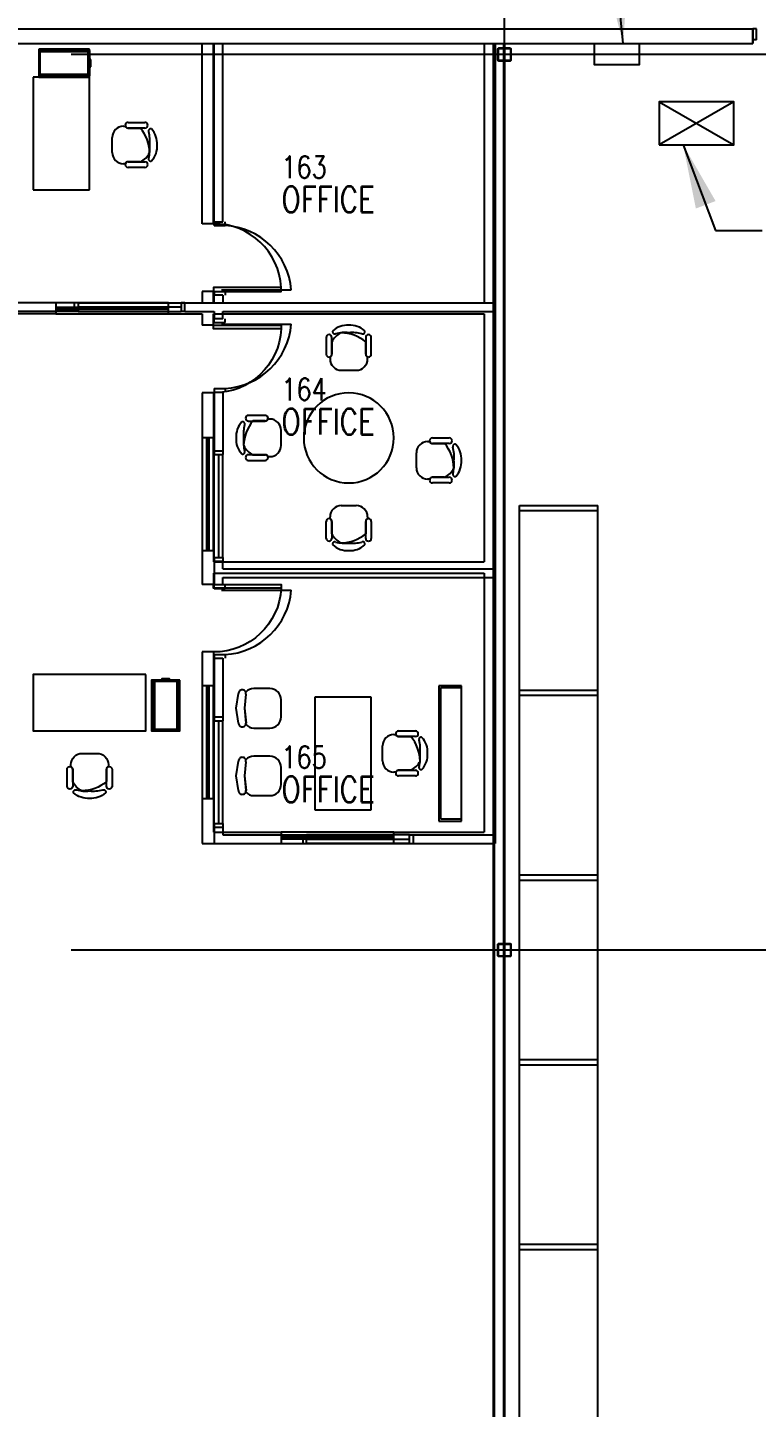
# Model space of a CAD drawing. Header units: millimetres. Extents: x 626570 to 643256, y 6233 to 11343.
# Drawn here: x 629000 to 629391, y 10161 to 10901 of the extents above; entities that cross this region are included whole.
import ezdxf

# ---------------------------------------------------------------- set-up
doc = ezdxf.new("R2010")
doc.units = ezdxf.units.MM
doc.header["$LTSCALE"] = 4000
doc.header["$MEASUREMENT"] = 0
doc.linetypes.add('DASHDOT', pattern=[1, 0.5, -0.25, 0, -0.25])
doc.layers.get('0').update_dxf_attribs({"linetype": 'CONTINUOUS'})
for name, color, linetype in [('2012-201_DOOR', 4, 'CONTINUOUS'), ('2012-201_FRAME', 4, 'CONTINUOUS'), ('2012-201_WALL-FLEXWALL', 7, 'CONTINUOUS'), ('DOOR-THRESHOLD-42', 4, 'CONTINUOUS'), ('FRAME-THRESHOLD', 4, 'CONTINUOUS'), ('MASTERFOUNDATION_1', 4, 'DASHDOT'), ('MASTERFOUNDATION_25', 7, 'CONTINUOUS'), ('MOVABLE_FURNISH48', 4, 'CONTINUOUS'), ('POWER', 3, 'CONTINUOUS'), ('RACK', 170, 'CONTINUOUS'), ('ROOM-NAME', 4, 'CONTINUOUS'), ('ROOM-NUMBER', 3, 'CONTINUOUS'), ('WALL-GYPSUM-BOARD', 7, 'CONTINUOUS')]:
    doc.layers.add(name, color=color, linetype=linetype)
doc.styles.add('3', font='romans.shx', dxfattribs={"width": 0.8, "height": 1500})
doc.styles.add('3-5', font='romans.shx', dxfattribs={"width": 0.8, "height": 1750})
doc.styles.get("Standard").update_dxf_attribs({"font": 'simplex.shx'})
doc.dimstyles.get("Standard").update_dxf_attribs({"dimtxt": 0.18, "dimasz": 0.18, "dimexe": 0.18, "dimexo": 0.0625, "dimgap": 0.09, "dimtad": 0, "dimtih": 1, "dimtoh": 1, "dimdec": 4, "dimzin": 0, "dimdsep": 46, "dimtxsty": 'Standard', "dimcen": 0.09, "dimadec": 0, "dimazin": 0, "dimtfac": 1, "dimtdec": 4, "dimtofl": 0, "dimtmove": 0, "dimatfit": 3, "dimfxl": 1, "dimtolj": 1, "dimtzin": 0, "dimarcsym": 0})

# ---------------------------------------------------------------- blocks, each defined once
blk = doc.blocks.new('15KVA')
for p, q in [((254, -292), (-254, 0)), ((-254, -292), (254, 0))]:
    blk.add_line(p, q)
blk.add_lwpolyline([(-254, 0), (254, 0), (254, -292), (-254, -292)], close=True)
blk = doc.blocks.new('ROOM-NAME')
at = {"layer": 'ROOM-NAME', "style": '3-5', "width": 0.8}
for tag, p in [('ROOM1', (0, -4.3)), ('ROOM2', (0, -8.95))]:
    blk.add_attdef(tag, p, '', height=3.5, dxfattribs=at)
at = {"layer": 'ROOM-NUMBER', "style": '3', "width": 0.8}
blk.add_attdef('ROOM', (0, 0.35), '', height=3, dxfattribs=at)
blk = doc.blocks.new('R96X42')
for p, q in [((0, 0), (0, 42)), ((0, 42), (3, 42)), ((3, 42), (3, 0)), ((3, 42), (99, 42)), ((3, 42), (3, 0)), ((99, 0), (99, 42)), ((99, 0), (99, 42)), ((99, 42), (102, 42)), ((102, 42), (102, 0)), ((0, 0), (3, 0)), ((3, 0), (99, 0)), ((99, 0), (102, 0))]:
    blk.add_line(p, q)
at = {"width": 0.9, "flags": 1}
blk.add_attdef('RACK_TYPE', (18.2, 8.88), '', height=2, dxfattribs=at)

msp = doc.modelspace()

# ---------------------------------------------------------------- linework, layer by layer
at = {"layer": '2012-201_DOOR', "linetype": 'Continuous'}
for p, q in [((629390.83, 10900.39), (629388.86, 10900.39)), ((629390.83, 10900.39), (629388.86, 10900.39)), ((629390.83, 10894.48), (629388.86, 10894.48)), ((629390.83, 10894.48), (629388.86, 10894.48)), ((629390.83, 10894.48), (629390.83, 10900.39)), ((629390.83, 10894.48), (629390.83, 10900.39)), ((629100.21, 10794.94), (629100.21, 10796.91)), ((629100.21, 10794.94), (629106.12, 10794.94)), ((629106.12, 10794.94), (629106.12, 10796.91)), ((629100.21, 10759.51), (629100.21, 10757.54)), ((629100.21, 10759.51), (629106.12, 10759.51)), ((629104.15, 10760.49), (629141.55, 10760.49)), ((629106.12, 10759.51), (629106.12, 10757.54)), ((629100.21, 10743.05), (629100.21, 10745.02)), ((629100.21, 10743.05), (629106.12, 10743.05)), ((629104.15, 10742.07), (629141.55, 10742.07)), ((629106.12, 10743.05), (629106.12, 10745.02)), ((629100.21, 10707.62), (629100.21, 10705.65)), ((629100.21, 10707.62), (629106.12, 10707.62)), ((629106.12, 10707.62), (629106.12, 10705.65)), ((629100.21, 10600.43), (629100.21, 10602.39)), ((629100.21, 10600.43), (629106.12, 10600.43)), ((629104.15, 10599.44), (629141.55, 10599.44)), ((629106.12, 10600.43), (629106.12, 10602.39)), ((629100.21, 10564.99), (629100.21, 10563.02)), ((629100.21, 10564.99), (629106.12, 10564.99)), ((629106.12, 10564.99), (629106.12, 10563.02))]:
    msp.add_line(p, q, dxfattribs=at)
at = {"layer": '2012-201_FRAME', "linetype": 'Continuous'}
for p, q in [((629027.38, 10753.6), (629025.41, 10753.6)), ((629027.38, 10753.6), (629027.38, 10748.96)), ((629082.5, 10753.6), (629082.5, 10748.96)), ((629084.47, 10753.6), (629082.5, 10753.6)), ((629027.38, 10748.96), (629025.41, 10748.96)), ((629082.5, 10751.28), (629027.38, 10751.28)), ((629084.47, 10748.96), (629082.5, 10748.96)), ((629100.21, 10674.15), (629100.21, 10672.19)), ((629100.21, 10672.19), (629104.86, 10672.19)), ((629102.54, 10672.19), (629102.54, 10617.07)), ((629104.86, 10674.15), (629104.86, 10672.19)), ((629100.21, 10617.07), (629100.21, 10615.1)), ((629100.21, 10617.07), (629104.86, 10617.07)), ((629100.21, 10615.1), (629104.86, 10615.1)), ((629104.86, 10617.07), (629104.86, 10615.1)), ((629100.21, 10531.53), (629100.21, 10529.56)), ((629100.21, 10529.56), (629104.86, 10529.56)), ((629102.54, 10529.56), (629102.54, 10474.44)), ((629104.86, 10531.53), (629104.86, 10529.56)), ((629100.21, 10474.44), (629100.21, 10472.47)), ((629100.21, 10474.44), (629104.86, 10474.44)), ((629100.21, 10472.47), (629104.86, 10472.47)), ((629104.86, 10474.44), (629104.86, 10472.47)), ((629147.81, 10468.35), (629149.77, 10468.35)), ((629149.77, 10463.7), (629149.77, 10468.35)), ((629149.77, 10466.03), (629204.89, 10466.03)), ((629204.89, 10468.35), (629206.86, 10468.35)), ((629204.89, 10463.7), (629204.89, 10468.35)), ((629147.81, 10463.7), (629149.77, 10463.7)), ((629204.89, 10463.7), (629206.86, 10463.7))]:
    msp.add_line(p, q, dxfattribs=at)
at = {"layer": '2012-201_WALL-FLEXWALL', "linetype": 'Continuous'}
for p, q in [((627255, 10900.39), (629388.86, 10900.39)), ((629388.86, 10900.39), (629388.86, 10892.51)), ((629388.86, 10892.51), (629388.86, 10900.39)), ((627255, 10892.51), (629388.86, 10892.51))]:
    msp.add_line(p, q, dxfattribs=at)
at = {"layer": 'DOOR-THRESHOLD-42', "linetype": 'Continuous'}
for centre, start, end in [((629104.02, 10757.33), 4.812, 86.802), ((629104.02, 10745.23), 273.198, 355.188), ((629104.02, 10602.6), 273.198, 355.188)]:
    msp.add_arc(centre, 37.67, start, end, dxfattribs=at)
at = {"layer": 'FRAME-THRESHOLD', "linetype": 'Continuous'}
for p, q in [((629027.38, 10753.6), (629082.5, 10753.6)), ((629027.38, 10748.96), (629082.5, 10748.96)), ((629100.21, 10617.07), (629100.21, 10672.19)), ((629104.86, 10617.07), (629104.86, 10672.19)), ((629100.21, 10474.44), (629100.21, 10529.56)), ((629104.86, 10474.44), (629104.86, 10529.56)), ((629204.89, 10468.35), (629149.77, 10468.35)), ((629204.89, 10463.7), (629149.77, 10463.7))]:
    msp.add_line(p, q, dxfattribs=at)
at = {"layer": 'MASTERFOUNDATION_1', "linetype": 'DASHDOT'}
for p, q in [((629255.79, 6627.53), (629255.79, 11123.23)), ((643023.86, 10886.61), (626796.64, 10886.61)), ((643023.86, 10406.61), (626796.64, 10406.61))]:
    msp.add_line(p, q, dxfattribs=at)
at = {"layer": 'MASTERFOUNDATION_25', "linetype": 'Continuous', "flags": 128}
for points in [[(629252.91, 10890.11), (629258.67, 10890.11), (629258.69, 10890.11), (629258.71, 10890.11), (629258.74, 10890.1), (629258.76, 10890.1), (629258.78, 10890.1), (629258.8, 10890.09), (629258.82, 10890.09), (629258.84, 10890.08), (629258.86, 10890.08), (629258.88, 10890.07), (629258.9, 10890.06), (629258.92, 10890.05), (629258.94, 10890.05), (629258.96, 10890.04), (629258.98, 10890.03), (629259, 10890.01), (629259.02, 10890), (629259.04, 10889.99), (629259.05, 10889.98), (629259.07, 10889.96), (629259.09, 10889.95), (629259.1, 10889.93), (629259.12, 10889.92), (629259.13, 10889.9), (629259.15, 10889.89), (629259.16, 10889.87), (629259.17, 10889.85), (629259.19, 10889.83), (629259.2, 10889.82), (629259.21, 10889.8), (629259.22, 10889.78), (629259.23, 10889.76), (629259.24, 10889.74), (629259.25, 10889.72), (629259.25, 10889.7), (629259.26, 10889.68), (629259.27, 10889.66), (629259.27, 10889.64), (629259.28, 10889.62), (629259.28, 10889.59), (629259.29, 10889.57), (629259.29, 10889.55), (629259.29, 10889.53), (629259.29, 10889.51), (629259.29, 10889.49), (629259.29, 10883.73), (629259.29, 10883.71), (629259.29, 10883.69), (629259.29, 10883.66), (629259.29, 10883.64), (629259.28, 10883.62), (629259.28, 10883.6), (629259.27, 10883.58), (629259.27, 10883.56), (629259.26, 10883.54), (629259.25, 10883.52), (629259.25, 10883.5), (629259.24, 10883.48), (629259.23, 10883.46), (629259.22, 10883.44), (629259.21, 10883.42), (629259.2, 10883.4), (629259.19, 10883.38), (629259.17, 10883.36), (629259.16, 10883.35), (629259.15, 10883.33), (629259.13, 10883.31), (629259.12, 10883.3), (629259.1, 10883.28), (629259.09, 10883.27), (629259.07, 10883.25), (629259.05, 10883.24), (629259.04, 10883.23), (629259.02, 10883.21), (629259, 10883.2), (629258.98, 10883.19), (629258.96, 10883.18), (629258.94, 10883.17), (629258.92, 10883.16), (629258.9, 10883.15), (629258.88, 10883.15), (629258.86, 10883.14), (629258.84, 10883.13), (629258.82, 10883.13), (629258.8, 10883.12), (629258.78, 10883.12), (629258.76, 10883.11), (629258.74, 10883.11), (629258.71, 10883.11), (629258.69, 10883.11), (629258.67, 10883.11), (629252.91, 10883.11), (629252.89, 10883.11), (629252.87, 10883.11), (629252.85, 10883.11), (629252.83, 10883.11), (629252.81, 10883.12), (629252.78, 10883.12), (629252.76, 10883.13), (629252.74, 10883.13), (629252.72, 10883.14), (629252.7, 10883.15), (629252.68, 10883.15), (629252.66, 10883.16), (629252.64, 10883.17), (629252.62, 10883.18), (629252.6, 10883.19), (629252.58, 10883.2), (629252.57, 10883.21), (629252.55, 10883.23), (629252.53, 10883.24), (629252.51, 10883.25), (629252.5, 10883.27), (629252.48, 10883.28), (629252.47, 10883.3), (629252.45, 10883.31), (629252.44, 10883.33), (629252.42, 10883.35), (629252.41, 10883.36), (629252.4, 10883.38), (629252.39, 10883.4), (629252.38, 10883.42), (629252.36, 10883.44), (629252.35, 10883.46), (629252.35, 10883.48), (629252.34, 10883.5), (629252.33, 10883.52), (629252.32, 10883.54), (629252.32, 10883.56), (629252.31, 10883.58), (629252.31, 10883.6), (629252.3, 10883.62), (629252.3, 10883.64), (629252.3, 10883.66), (629252.29, 10883.69), (629252.29, 10883.71), (629252.29, 10883.73), (629252.29, 10889.49), (629252.29, 10889.51), (629252.29, 10889.53), (629252.3, 10889.55), (629252.3, 10889.57), (629252.3, 10889.59), (629252.31, 10889.62), (629252.31, 10889.64), (629252.32, 10889.66), (629252.32, 10889.68), (629252.33, 10889.7), (629252.34, 10889.72), (629252.35, 10889.74), (629252.35, 10889.76), (629252.36, 10889.78), (629252.38, 10889.8), (629252.39, 10889.82), (629252.4, 10889.83), (629252.41, 10889.85), (629252.42, 10889.87), (629252.44, 10889.89), (629252.45, 10889.9), (629252.47, 10889.92), (629252.48, 10889.93), (629252.5, 10889.95), (629252.51, 10889.96), (629252.53, 10889.98), (629252.55, 10889.99), (629252.57, 10890), (629252.58, 10890.01), (629252.6, 10890.03), (629252.62, 10890.04), (629252.64, 10890.05), (629252.66, 10890.05), (629252.68, 10890.06), (629252.7, 10890.07), (629252.72, 10890.08), (629252.74, 10890.08), (629252.76, 10890.09), (629252.78, 10890.09), (629252.81, 10890.1), (629252.83, 10890.1), (629252.85, 10890.1), (629252.87, 10890.11), (629252.89, 10890.11), (629252.91, 10890.11)], [(629252.91, 10889.8), (629258.67, 10889.8), (629258.68, 10889.8), (629258.69, 10889.79), (629258.7, 10889.79), (629258.71, 10889.79), (629258.72, 10889.79), (629258.73, 10889.79), (629258.74, 10889.79), (629258.76, 10889.78), (629258.77, 10889.78), (629258.78, 10889.78), (629258.79, 10889.77), (629258.8, 10889.77), (629258.81, 10889.76), (629258.82, 10889.76), (629258.82, 10889.75), (629258.83, 10889.75), (629258.84, 10889.74), (629258.85, 10889.74), (629258.86, 10889.73), (629258.87, 10889.72), (629258.88, 10889.72), (629258.88, 10889.71), (629258.89, 10889.7), (629258.9, 10889.69), (629258.91, 10889.69), (629258.91, 10889.68), (629258.92, 10889.67), (629258.93, 10889.66), (629258.93, 10889.65), (629258.94, 10889.64), (629258.94, 10889.63), (629258.95, 10889.62), (629258.95, 10889.61), (629258.96, 10889.6), (629258.96, 10889.59), (629258.96, 10889.58), (629258.97, 10889.57), (629258.97, 10889.56), (629258.97, 10889.55), (629258.97, 10889.54), (629258.98, 10889.53), (629258.98, 10889.52), (629258.98, 10889.51), (629258.98, 10889.5), (629258.98, 10889.49), (629258.98, 10883.73), (629258.98, 10883.72), (629258.98, 10883.71), (629258.98, 10883.7), (629258.98, 10883.69), (629258.97, 10883.68), (629258.97, 10883.67), (629258.97, 10883.66), (629258.97, 10883.64), (629258.96, 10883.63), (629258.96, 10883.62), (629258.96, 10883.61), (629258.95, 10883.6), (629258.95, 10883.59), (629258.94, 10883.59), (629258.94, 10883.58), (629258.93, 10883.57), (629258.93, 10883.56), (629258.92, 10883.55), (629258.91, 10883.54), (629258.91, 10883.53), (629258.9, 10883.52), (629258.89, 10883.52), (629258.88, 10883.51), (629258.88, 10883.5), (629258.87, 10883.49), (629258.86, 10883.49), (629258.85, 10883.48), (629258.84, 10883.47), (629258.83, 10883.47), (629258.82, 10883.46), (629258.82, 10883.46), (629258.81, 10883.45), (629258.8, 10883.45), (629258.79, 10883.44), (629258.78, 10883.44), (629258.77, 10883.44), (629258.76, 10883.43), (629258.74, 10883.43), (629258.73, 10883.43), (629258.72, 10883.43), (629258.71, 10883.42), (629258.7, 10883.42), (629258.69, 10883.42), (629258.68, 10883.42), (629258.67, 10883.42), (629252.91, 10883.42), (629252.9, 10883.42), (629252.89, 10883.42), (629252.88, 10883.42), (629252.87, 10883.42), (629252.86, 10883.43), (629252.85, 10883.43), (629252.84, 10883.43), (629252.83, 10883.43), (629252.82, 10883.44), (629252.81, 10883.44), (629252.8, 10883.44), (629252.79, 10883.45), (629252.78, 10883.45), (629252.77, 10883.46), (629252.76, 10883.46), (629252.75, 10883.47), (629252.74, 10883.47), (629252.73, 10883.48), (629252.72, 10883.49), (629252.71, 10883.49), (629252.71, 10883.5), (629252.7, 10883.51), (629252.69, 10883.52), (629252.68, 10883.52), (629252.68, 10883.53), (629252.67, 10883.54), (629252.66, 10883.55), (629252.66, 10883.56), (629252.65, 10883.57), (629252.65, 10883.58), (629252.64, 10883.59), (629252.64, 10883.59), (629252.63, 10883.6), (629252.63, 10883.61), (629252.62, 10883.62), (629252.62, 10883.63), (629252.62, 10883.64), (629252.61, 10883.66), (629252.61, 10883.67), (629252.61, 10883.68), (629252.61, 10883.69), (629252.61, 10883.7), (629252.61, 10883.71), (629252.6, 10883.72), (629252.6, 10883.73), (629252.6, 10889.49), (629252.6, 10889.5), (629252.61, 10889.51), (629252.61, 10889.52), (629252.61, 10889.53), (629252.61, 10889.54), (629252.61, 10889.55), (629252.61, 10889.56), (629252.62, 10889.57), (629252.62, 10889.58), (629252.62, 10889.59), (629252.63, 10889.6), (629252.63, 10889.61), (629252.64, 10889.62), (629252.64, 10889.63), (629252.65, 10889.64), (629252.65, 10889.65), (629252.66, 10889.66), (629252.66, 10889.67), (629252.67, 10889.68), (629252.68, 10889.69), (629252.68, 10889.69), (629252.69, 10889.7), (629252.7, 10889.71), (629252.71, 10889.72), (629252.71, 10889.72), (629252.72, 10889.73), (629252.73, 10889.74), (629252.74, 10889.74), (629252.75, 10889.75), (629252.76, 10889.75), (629252.77, 10889.76), (629252.78, 10889.76), (629252.79, 10889.77), (629252.8, 10889.77), (629252.81, 10889.78), (629252.82, 10889.78), (629252.83, 10889.78), (629252.84, 10889.79), (629252.85, 10889.79), (629252.86, 10889.79), (629252.87, 10889.79), (629252.88, 10889.79), (629252.89, 10889.79), (629252.9, 10889.8), (629252.91, 10889.8)], [(629252.91, 10410.11), (629258.67, 10410.11), (629258.69, 10410.11), (629258.71, 10410.11), (629258.74, 10410.1), (629258.76, 10410.1), (629258.78, 10410.1), (629258.8, 10410.09), (629258.82, 10410.09), (629258.84, 10410.08), (629258.86, 10410.08), (629258.88, 10410.07), (629258.9, 10410.06), (629258.92, 10410.05), (629258.94, 10410.05), (629258.96, 10410.04), (629258.98, 10410.03), (629259, 10410.01), (629259.02, 10410), (629259.04, 10409.99), (629259.05, 10409.98), (629259.07, 10409.96), (629259.09, 10409.95), (629259.1, 10409.93), (629259.12, 10409.92), (629259.13, 10409.9), (629259.15, 10409.89), (629259.16, 10409.87), (629259.17, 10409.85), (629259.19, 10409.83), (629259.2, 10409.82), (629259.21, 10409.8), (629259.22, 10409.78), (629259.23, 10409.76), (629259.24, 10409.74), (629259.25, 10409.72), (629259.25, 10409.7), (629259.26, 10409.68), (629259.27, 10409.66), (629259.27, 10409.64), (629259.28, 10409.62), (629259.28, 10409.59), (629259.29, 10409.57), (629259.29, 10409.55), (629259.29, 10409.53), (629259.29, 10409.51), (629259.29, 10409.49), (629259.29, 10403.73), (629259.29, 10403.71), (629259.29, 10403.69), (629259.29, 10403.66), (629259.29, 10403.64), (629259.28, 10403.62), (629259.28, 10403.6), (629259.27, 10403.58), (629259.27, 10403.56), (629259.26, 10403.54), (629259.25, 10403.52), (629259.25, 10403.5), (629259.24, 10403.48), (629259.23, 10403.46), (629259.22, 10403.44), (629259.21, 10403.42), (629259.2, 10403.4), (629259.19, 10403.38), (629259.17, 10403.36), (629259.16, 10403.35), (629259.15, 10403.33), (629259.13, 10403.31), (629259.12, 10403.3), (629259.1, 10403.28), (629259.09, 10403.27), (629259.07, 10403.25), (629259.05, 10403.24), (629259.04, 10403.23), (629259.02, 10403.21), (629259, 10403.2), (629258.98, 10403.19), (629258.96, 10403.18), (629258.94, 10403.17), (629258.92, 10403.16), (629258.9, 10403.15), (629258.88, 10403.15), (629258.86, 10403.14), (629258.84, 10403.13), (629258.82, 10403.13), (629258.8, 10403.12), (629258.78, 10403.12), (629258.76, 10403.11), (629258.74, 10403.11), (629258.71, 10403.11), (629258.69, 10403.11), (629258.67, 10403.11), (629252.91, 10403.11), (629252.89, 10403.11), (629252.87, 10403.11), (629252.85, 10403.11), (629252.83, 10403.11), (629252.81, 10403.12), (629252.78, 10403.12), (629252.76, 10403.13), (629252.74, 10403.13), (629252.72, 10403.14), (629252.7, 10403.15), (629252.68, 10403.15), (629252.66, 10403.16), (629252.64, 10403.17), (629252.62, 10403.18), (629252.6, 10403.19), (629252.58, 10403.2), (629252.57, 10403.21), (629252.55, 10403.23), (629252.53, 10403.24), (629252.51, 10403.25), (629252.5, 10403.27), (629252.48, 10403.28), (629252.47, 10403.3), (629252.45, 10403.31), (629252.44, 10403.33), (629252.42, 10403.35), (629252.41, 10403.36), (629252.4, 10403.38), (629252.39, 10403.4), (629252.38, 10403.42), (629252.36, 10403.44), (629252.35, 10403.46), (629252.35, 10403.48), (629252.34, 10403.5), (629252.33, 10403.52), (629252.32, 10403.54), (629252.32, 10403.56), (629252.31, 10403.58), (629252.31, 10403.6), (629252.3, 10403.62), (629252.3, 10403.64), (629252.3, 10403.66), (629252.29, 10403.69), (629252.29, 10403.71), (629252.29, 10403.73), (629252.29, 10409.49), (629252.29, 10409.51), (629252.29, 10409.53), (629252.3, 10409.55), (629252.3, 10409.57), (629252.3, 10409.59), (629252.31, 10409.62), (629252.31, 10409.64), (629252.32, 10409.66), (629252.32, 10409.68), (629252.33, 10409.7), (629252.34, 10409.72), (629252.35, 10409.74), (629252.35, 10409.76), (629252.36, 10409.78), (629252.38, 10409.8), (629252.39, 10409.82), (629252.4, 10409.83), (629252.41, 10409.85), (629252.42, 10409.87), (629252.44, 10409.89), (629252.45, 10409.9), (629252.47, 10409.92), (629252.48, 10409.93), (629252.5, 10409.95), (629252.51, 10409.96), (629252.53, 10409.98), (629252.55, 10409.99), (629252.57, 10410), (629252.58, 10410.01), (629252.6, 10410.03), (629252.62, 10410.04), (629252.64, 10410.05), (629252.66, 10410.05), (629252.68, 10410.06), (629252.7, 10410.07), (629252.72, 10410.08), (629252.74, 10410.08), (629252.76, 10410.09), (629252.78, 10410.09), (629252.81, 10410.1), (629252.83, 10410.1), (629252.85, 10410.1), (629252.87, 10410.11), (629252.89, 10410.11), (629252.91, 10410.11)], [(629252.91, 10409.8), (629258.67, 10409.8), (629258.68, 10409.8), (629258.69, 10409.79), (629258.7, 10409.79), (629258.71, 10409.79), (629258.72, 10409.79), (629258.73, 10409.79), (629258.74, 10409.79), (629258.76, 10409.78), (629258.77, 10409.78), (629258.78, 10409.78), (629258.79, 10409.77), (629258.8, 10409.77), (629258.81, 10409.76), (629258.82, 10409.76), (629258.82, 10409.75), (629258.83, 10409.75), (629258.84, 10409.74), (629258.85, 10409.74), (629258.86, 10409.73), (629258.87, 10409.72), (629258.88, 10409.72), (629258.88, 10409.71), (629258.89, 10409.7), (629258.9, 10409.69), (629258.91, 10409.69), (629258.91, 10409.68), (629258.92, 10409.67), (629258.93, 10409.66), (629258.93, 10409.65), (629258.94, 10409.64), (629258.94, 10409.63), (629258.95, 10409.62), (629258.95, 10409.61), (629258.96, 10409.6), (629258.96, 10409.59), (629258.96, 10409.58), (629258.97, 10409.57), (629258.97, 10409.56), (629258.97, 10409.55), (629258.97, 10409.54), (629258.98, 10409.53), (629258.98, 10409.52), (629258.98, 10409.51), (629258.98, 10409.5), (629258.98, 10409.49), (629258.98, 10403.73), (629258.98, 10403.72), (629258.98, 10403.71), (629258.98, 10403.7), (629258.98, 10403.69), (629258.97, 10403.68), (629258.97, 10403.67), (629258.97, 10403.66), (629258.97, 10403.64), (629258.96, 10403.63), (629258.96, 10403.62), (629258.96, 10403.61), (629258.95, 10403.6), (629258.95, 10403.59), (629258.94, 10403.59), (629258.94, 10403.58), (629258.93, 10403.57), (629258.93, 10403.56), (629258.92, 10403.55), (629258.91, 10403.54), (629258.91, 10403.53), (629258.9, 10403.52), (629258.89, 10403.52), (629258.88, 10403.51), (629258.88, 10403.5), (629258.87, 10403.49), (629258.86, 10403.49), (629258.85, 10403.48), (629258.84, 10403.47), (629258.83, 10403.47), (629258.82, 10403.46), (629258.82, 10403.46), (629258.81, 10403.45), (629258.8, 10403.45), (629258.79, 10403.44), (629258.78, 10403.44), (629258.77, 10403.44), (629258.76, 10403.43), (629258.74, 10403.43), (629258.73, 10403.43), (629258.72, 10403.43), (629258.71, 10403.42), (629258.7, 10403.42), (629258.69, 10403.42), (629258.68, 10403.42), (629258.67, 10403.42), (629252.91, 10403.42), (629252.9, 10403.42), (629252.89, 10403.42), (629252.88, 10403.42), (629252.87, 10403.42), (629252.86, 10403.43), (629252.85, 10403.43), (629252.84, 10403.43), (629252.83, 10403.43), (629252.82, 10403.44), (629252.81, 10403.44), (629252.8, 10403.44), (629252.79, 10403.45), (629252.78, 10403.45), (629252.77, 10403.46), (629252.76, 10403.46), (629252.75, 10403.47), (629252.74, 10403.47), (629252.73, 10403.48), (629252.72, 10403.49), (629252.71, 10403.49), (629252.71, 10403.5), (629252.7, 10403.51), (629252.69, 10403.52), (629252.68, 10403.52), (629252.68, 10403.53), (629252.67, 10403.54), (629252.66, 10403.55), (629252.66, 10403.56), (629252.65, 10403.57), (629252.65, 10403.58), (629252.64, 10403.59), (629252.64, 10403.59), (629252.63, 10403.6), (629252.63, 10403.61), (629252.62, 10403.62), (629252.62, 10403.63), (629252.62, 10403.64), (629252.61, 10403.66), (629252.61, 10403.67), (629252.61, 10403.68), (629252.61, 10403.69), (629252.61, 10403.7), (629252.61, 10403.71), (629252.6, 10403.72), (629252.6, 10403.73), (629252.6, 10409.49), (629252.6, 10409.5), (629252.61, 10409.51), (629252.61, 10409.52), (629252.61, 10409.53), (629252.61, 10409.54), (629252.61, 10409.55), (629252.61, 10409.56), (629252.62, 10409.57), (629252.62, 10409.58), (629252.62, 10409.59), (629252.63, 10409.6), (629252.63, 10409.61), (629252.64, 10409.62), (629252.64, 10409.63), (629252.65, 10409.64), (629252.65, 10409.65), (629252.66, 10409.66), (629252.66, 10409.67), (629252.67, 10409.68), (629252.68, 10409.69), (629252.68, 10409.69), (629252.69, 10409.7), (629252.7, 10409.71), (629252.71, 10409.72), (629252.71, 10409.72), (629252.72, 10409.73), (629252.73, 10409.74), (629252.74, 10409.74), (629252.75, 10409.75), (629252.76, 10409.75), (629252.77, 10409.76), (629252.78, 10409.76), (629252.79, 10409.77), (629252.8, 10409.77), (629252.81, 10409.78), (629252.82, 10409.78), (629252.83, 10409.78), (629252.84, 10409.79), (629252.85, 10409.79), (629252.86, 10409.79), (629252.87, 10409.79), (629252.88, 10409.79), (629252.89, 10409.79), (629252.9, 10409.8), (629252.91, 10409.8)]]:
    msp.add_lwpolyline(points, close=True, dxfattribs=at)
at = {"layer": 'MOVABLE_FURNISH48', "linetype": 'Continuous'}
for p, q in [((629033.47, 10889.49), (629006.29, 10889.49)), ((629006.29, 10889.49), (629006.29, 10874.39)), ((629032.71, 10887.98), (629006.29, 10887.98)), ((629007.04, 10875.15), (629007.04, 10888.74)), ((629007.04, 10888.74), (629033.47, 10888.74)), ((629032.71, 10875.15), (629032.71, 10888.74)), ((629033.47, 10874.39), (629033.47, 10889.49)), ((629033.47, 10888.74), (629033.47, 10875.15)), ((629093.86, 10795.88), (629093.86, 10892.51)), ((629099.9, 10795.88), (629099.9, 10892.51)), ((629244.85, 10892.51), (629244.85, 10753.6)), ((629250.89, 10892.51), (629250.89, 10463.7)), ((629034.22, 10883.96), (629033.47, 10883.96)), ((629033.47, 10883.96), (629033.47, 10879.93)), ((629033.47, 10879.93), (629034.22, 10879.93)), ((629034.22, 10879.93), (629034.22, 10883.96)), ((629003.27, 10874.39), (629003.27, 10814)), ((629033.47, 10874.39), (629003.27, 10874.39)), ((629032.71, 10875.9), (629006.29, 10875.9)), ((629006.29, 10874.39), (629033.47, 10874.39)), ((629033.47, 10875.15), (629007.04, 10875.15)), ((629033.47, 10814), (629033.47, 10874.39)), ((629054.1, 10850.24), (629063.15, 10850.24)), ((629045.55, 10834.15), (629045.55, 10842.2)), ((629051.58, 10848.24), (629052.68, 10848.23)), ((629052.6, 10848.72), (629052.6, 10848.73)), ((629063.15, 10847.21), (629054.1, 10847.21)), ((629054.11, 10847.21), (629060.7, 10847.21)), ((629052.68, 10828.11), (629051.58, 10828.11)), ((629054.1, 10829.1), (629063.15, 10829.1)), ((629060.65, 10829.1), (629054.1, 10829.1)), ((629063.15, 10826.08), (629054.1, 10826.08)), ((629003.27, 10814), (629033.47, 10814)), ((629099.9, 10795.88), (629093.86, 10795.88)), ((629015.35, 10753.6), (628967.03, 10753.6)), ((629075.74, 10753.6), (629093.86, 10753.6)), ((629093.86, 10759.64), (629093.86, 10753.6)), ((629099.9, 10759.64), (629093.86, 10759.64)), ((629099.9, 10753.6), (629099.9, 10759.64)), ((629099.9, 10753.6), (629244.85, 10753.6)), ((629015.35, 10747.56), (628967.03, 10747.56)), ((629075.74, 10747.56), (629093.86, 10747.56)), ((629093.86, 10747.56), (629093.86, 10741.52)), ((629099.9, 10747.56), (629244.85, 10747.56)), ((629099.9, 10741.52), (629099.9, 10747.56)), ((629244.85, 10747.56), (629244.85, 10614.69)), ((629099.9, 10741.52), (629093.86, 10741.52)), ((629160.3, 10734.97), (629160.3, 10725.92)), ((629163.32, 10725.92), (629163.32, 10734.97)), ((629163.32, 10732.47), (629163.32, 10725.92)), ((629181.43, 10734.97), (629181.43, 10725.92)), ((629181.44, 10725.93), (629181.44, 10732.52)), ((629184.46, 10725.92), (629184.46, 10734.97)), ((629162.33, 10724.5), (629162.33, 10723.4)), ((629182.46, 10723.4), (629182.46, 10724.5)), ((629182.94, 10724.42), (629182.95, 10724.42)), ((629168.37, 10717.37), (629176.42, 10717.37)), ((629093.86, 10705.29), (629093.86, 10681.13)), ((629099.9, 10705.29), (629093.86, 10705.29)), ((629099.9, 10705.29), (629099.9, 10681.13)), ((629127.59, 10693.21), (629118.53, 10693.21)), ((629118.53, 10690.18), (629127.59, 10690.18)), ((629127.58, 10690.19), (629120.99, 10690.19)), ((629130.11, 10691.21), (629129.01, 10691.21)), ((629129.09, 10691.69), (629129.09, 10691.7)), ((629136.14, 10677.12), (629136.14, 10685.17)), ((629215.67, 10679.61), (629215.67, 10679.62)), ((629217.17, 10681.13), (629226.22, 10681.13)), ((629127.59, 10672.07), (629118.53, 10672.07)), ((629121.04, 10672.07), (629127.59, 10672.07)), ((629208.62, 10665.04), (629208.62, 10673.09)), ((629214.65, 10679.13), (629215.75, 10679.13)), ((629226.22, 10678.1), (629217.17, 10678.1)), ((629217.18, 10678.11), (629223.77, 10678.11)), ((629118.53, 10669.05), (629127.59, 10669.05)), ((629129.01, 10671.08), (629130.11, 10671.08)), ((629215.75, 10659), (629214.65, 10659)), ((629217.17, 10660), (629226.22, 10660)), ((629223.72, 10659.99), (629217.17, 10659.99)), ((629226.22, 10656.97), (629217.17, 10656.97)), ((629168.37, 10644.89), (629176.42, 10644.89)), ((629160.3, 10627.28), (629160.3, 10636.34)), ((629162.33, 10637.76), (629162.33, 10638.86)), ((629163.32, 10636.34), (629163.32, 10627.28)), ((629163.32, 10629.79), (629163.32, 10636.34)), ((629181.43, 10627.28), (629181.43, 10636.34)), ((629181.44, 10636.33), (629181.44, 10629.74)), ((629182.46, 10638.86), (629182.46, 10637.76)), ((629182.94, 10637.84), (629182.95, 10637.84)), ((629184.46, 10636.34), (629184.46, 10627.28)), ((629093.86, 10620.73), (629093.86, 10602.61)), ((629099.9, 10620.73), (629099.9, 10614.69)), ((629099.9, 10614.69), (629244.85, 10614.69)), ((629099.9, 10608.65), (629244.85, 10608.65)), ((629099.9, 10608.65), (629099.9, 10602.61)), ((629244.85, 10608.65), (629244.85, 10469.74)), ((629099.9, 10602.61), (629093.86, 10602.61)), ((629093.86, 10566.38), (629093.86, 10548.26)), ((629099.9, 10566.38), (629093.86, 10566.38)), ((629099.9, 10566.38), (629099.9, 10548.26)), ((629081.03, 10550.52), (629067.44, 10550.52)), ((629068.2, 10550.52), (629068.2, 10524.1)), ((629080.27, 10550.52), (629080.27, 10524.1)), ((629130.09, 10546.75), (629121.57, 10546.75)), ((629232.77, 10548.26), (629220.69, 10548.26)), ((629220.69, 10548.26), (629220.69, 10475.78)), ((629221.7, 10476.79), (629221.7, 10547.25)), ((629221.7, 10547.25), (629232.77, 10547.25)), ((629232.77, 10475.78), (629232.77, 10548.26)), ((629111.99, 10536.23), (629113.24, 10544.12)), ((629117.25, 10543.73), (629116.52, 10536.21)), ((629117.28, 10543.73), (629116.55, 10536.21)), ((629136.14, 10531.65), (629136.14, 10540.71)), ((629154.26, 10542.22), (629154.26, 10481.82)), ((629184.46, 10542.22), (629154.26, 10542.22)), ((629184.46, 10481.82), (629184.46, 10542.22)), ((629111.99, 10536.21), (629111.98, 10536.23)), ((629111.98, 10536.23), (629111.99, 10536.23)), ((629111.98, 10536.19), (629111.99, 10536.21)), ((629111.99, 10536.19), (629111.98, 10536.19)), ((629113.24, 10528.3), (629111.99, 10536.19)), ((629116.52, 10536.21), (629117.29, 10528.3)), ((629116.55, 10536.21), (629117.32, 10528.3)), ((629121.57, 10525.61), (629130.09, 10525.61)), ((629196.53, 10522.1), (629197.63, 10522.1)), ((629197.55, 10522.59), (629197.55, 10522.59)), ((629199.05, 10524.1), (629208.1, 10524.1)), ((629208.1, 10521.08), (629199.05, 10521.08)), ((629199.06, 10521.08), (629205.65, 10521.08)), ((629130.09, 10510.51), (629121.57, 10510.51)), ((629190.5, 10508.01), (629190.5, 10516.06)), ((629111.99, 10499.99), (629113.24, 10507.88)), ((629117.25, 10507.49), (629116.52, 10499.97)), ((629117.28, 10507.49), (629116.55, 10499.97)), ((629136.14, 10495.41), (629136.14, 10504.47)), ((629197.63, 10501.97), (629196.53, 10501.97)), ((629199.05, 10502.97), (629208.1, 10502.97)), ((629205.6, 10502.96), (629199.05, 10502.96)), ((629111.99, 10499.97), (629111.98, 10499.99)), ((629111.98, 10499.99), (629111.99, 10499.99)), ((629111.98, 10499.95), (629111.99, 10499.97)), ((629111.99, 10499.95), (629111.98, 10499.95)), ((629113.24, 10492.06), (629111.99, 10499.95)), ((629116.52, 10499.97), (629117.29, 10492.06)), ((629116.55, 10499.97), (629117.32, 10492.06)), ((629208.1, 10499.94), (629199.05, 10499.94)), ((629093.86, 10487.86), (629093.86, 10463.7)), ((629099.9, 10487.86), (629099.9, 10469.74)), ((629121.57, 10489.37), (629130.09, 10489.37)), ((629154.26, 10481.82), (629184.46, 10481.82)), ((629220.69, 10475.78), (629232.77, 10475.78)), ((629232.77, 10476.79), (629221.7, 10476.79)), ((629099.9, 10469.74), (629136.14, 10469.74)), ((629196.54, 10469.74), (629244.85, 10469.74)), ((629093.86, 10463.7), (629136.14, 10463.7)), ((629196.54, 10463.7), (629250.89, 10463.7))]:
    msp.add_line(p, q, dxfattribs=at)
at = {"layer": 'MOVABLE_FURNISH48', "linetype": 'Continuous', "flags": 128}
for points in [[(629136.14, 10761.66, 0.402226), (629099.9, 10795.88)], [(629136.14, 10739.51, -0.402226), (629099.9, 10705.29)], [(629136.14, 10600.6, -0.402226), (629099.9, 10566.38)]]:
    msp.add_lwpolyline(points, format="xyb", dxfattribs=at)
for points in [[(629099.9, 10759.64), (629136.14, 10759.64), (629136.14, 10761.66), (629099.9, 10761.66), (629099.9, 10759.64)], [(629015.35, 10751.09), (629075.74, 10751.09), (629075.74, 10753.6), (629015.35, 10753.6), (629015.35, 10751.09)], [(629015.35, 10750.08), (629075.74, 10750.08), (629075.74, 10751.09), (629015.35, 10751.09), (629015.35, 10750.08)], [(629015.35, 10747.56), (629075.74, 10747.56), (629075.74, 10750.08), (629015.35, 10750.08), (629015.35, 10747.56)], [(629099.9, 10741.52), (629136.14, 10741.52), (629136.14, 10739.51), (629099.9, 10739.51), (629099.9, 10741.52)], [(629096.38, 10620.73), (629096.38, 10681.13), (629093.86, 10681.13), (629093.86, 10620.73), (629096.38, 10620.73)], [(629097.39, 10620.73), (629097.39, 10681.13), (629096.38, 10681.13), (629096.38, 10620.73), (629097.39, 10620.73)], [(629099.9, 10620.73), (629099.9, 10681.13), (629097.39, 10681.13), (629097.39, 10620.73), (629099.9, 10620.73)], [(629099.9, 10602.61), (629136.14, 10602.61), (629136.14, 10600.6), (629099.9, 10600.6), (629099.9, 10602.61)], [(629063.67, 10554.3), (629003.27, 10554.3), (629003.27, 10524.1), (629063.67, 10524.1), (629063.67, 10554.3)], [(629081.78, 10551.28), (629066.69, 10551.28), (629066.69, 10524.1), (629081.78, 10524.1), (629081.78, 10551.28)], [(629081.03, 10551.28), (629081.03, 10524.86), (629067.44, 10524.86), (629067.44, 10551.28), (629081.03, 10551.28)], [(629076.25, 10551.28), (629076.25, 10552.03), (629072.22, 10552.03), (629072.22, 10551.28), (629076.25, 10551.28)], [(629096.38, 10487.86), (629096.38, 10548.26), (629093.86, 10548.26), (629093.86, 10487.86), (629096.38, 10487.86)], [(629097.39, 10487.86), (629097.39, 10548.26), (629096.38, 10548.26), (629096.38, 10487.86), (629097.39, 10487.86)], [(629099.9, 10487.86), (629099.9, 10548.26), (629097.39, 10548.26), (629097.39, 10487.86), (629099.9, 10487.86)], [(629136.14, 10467.23), (629196.54, 10467.23), (629196.54, 10469.74), (629136.14, 10469.74), (629136.14, 10467.23)], [(629136.14, 10466.22), (629196.54, 10466.22), (629196.54, 10467.23), (629136.14, 10467.23), (629136.14, 10466.22)], [(629136.14, 10463.7), (629196.54, 10463.7), (629196.54, 10466.22), (629136.14, 10466.22), (629136.14, 10463.7)]]:
    msp.add_lwpolyline(points, close=True, dxfattribs=at)
for points in [[(629029.34, 10491.93, -0.171468), (629024.41, 10496.92), (629024.41, 10496.92), (629024.41, 10503.47, 0.315913), (629023.42, 10504.89), (629023.42, 10505.99), (629023.42, 10505.99, -0.414214), (629029.46, 10512.02), (629029.46, 10512.02), (629037.51, 10512.02), (629037.51, 10512.02, -0.414214), (629043.55, 10505.99), (629043.55, 10505.99), (629043.54, 10504.89), (629043.54, 10504.89, 0.319756), (629042.52, 10503.46), (629042.52, 10503.46), (629042.52, 10496.87), (629042.53, 10496.87, -0.169434), (629029.34, 10491.93)], [(629022.9, 10504.98, -0.414214), (629024.41, 10503.47), (629024.41, 10503.47), (629024.41, 10494.41), (629024.41, 10494.41, -0.414214), (629022.9, 10492.91), (629022.9, 10492.91, -0.414214), (629021.39, 10494.41), (629021.39, 10494.41), (629021.39, 10503.47), (629021.39, 10503.47, -0.414214), (629022.9, 10504.98)], [(629044.04, 10504.97, -0.414214), (629045.55, 10503.47), (629045.55, 10503.47), (629045.55, 10494.41), (629045.55, 10494.41, -0.414214), (629044.03, 10492.89, -0.414214), (629042.52, 10494.41), (629042.52, 10503.47), (629042.52, 10503.47, -0.414214), (629044.03, 10504.97), (629044.03, 10504.97), (629044.04, 10504.97)], [(629033.46, 10491.89, 0.082826), (629040.51, 10492.42), (629040.51, 10492.42, -0.104412), (629040.96, 10492.54, -0.104412), (629041.42, 10492.46), (629041.42, 10492.46, -0.10442), (629041.81, 10492.21), (629041.81, 10492.21, -0.104434), (629042.06, 10491.82), (629042.06, 10491.82, -0.104443), (629042.14, 10491.36, -0.104438), (629042.02, 10490.91, -0.101545), (629038.05, 10488.52, -0.101541), (629033.46, 10487.89), (629033.46, 10487.89, -0.103609), (629028.87, 10488.5), (629028.87, 10488.5, -0.103613), (629024.91, 10490.91), (629024.91, 10490.91, -0.102701), (629024.8, 10491.36, -0.102701), (629024.88, 10491.81), (629024.88, 10491.81, -0.102692), (629025.13, 10492.2), (629025.13, 10492.2, -0.102683), (629025.52, 10492.45), (629025.52, 10492.45, -0.102674), (629025.97, 10492.53, -0.102674), (629026.42, 10492.42), (629026.42, 10492.42, 0.085286), (629033.46, 10491.89)]]:
    msp.add_lwpolyline(points, format="xyb", close=True, dxfattribs=at)
at = {"layer": 'MOVABLE_FURNISH48', "linetype": 'Continuous'}
for centre, radius, start, end in [((629054.1, 10848.73), 1.5, 90.169, 180.169), ((629063.16, 10848.72), 1.52, 0.072, 90.072), ((629051.58, 10842.2), 6.03, 90.004, 180.004), ((629054.1, 10848.72), 1.5, 179.811, 269.811), ((629054.11, 10848.73), 1.51, 198.958, 269.886), ((629044.28, 10833.55), 21.37, 1.3, 39.766), ((629063.16, 10848.73), 1.51, 269.837, 359.837), ((629066.16, 10845.7), 1.13, 158.803, 182.646), ((629066.16, 10845.7), 1.13, 182.646, 206.489), ((629066.16, 10845.7), 1.13, 134.959, 158.804), ((629044.29, 10840.1), 21.47, 354.791, 13.73), ((629066.16, 10845.7), 1.13, 111.111, 134.959), ((629066.16, 10845.7), 1.13, 87.261, 111.111), ((629066.16, 10845.7), 1.13, 63.411, 87.26), ((629058.18, 10838.91), 11.52, 19.406, 42.599), ((629058.18, 10838.91), 11.52, 356.214, 19.406), ((629044.91, 10836.16), 20.86, 345.99, 5.489), ((629058.41, 10837.32), 11.3, 340.588, 4.249), ((629051.59, 10834.14), 6.04, 179.966, 269.966), ((629054.1, 10827.59), 1.51, 89.983, 179.983), ((629054.1, 10827.59), 1.51, 179.926, 269.926), ((629054.09, 10827.59), 1.51, 89.865, 159.993), ((629056.16, 10838.62), 10.53, 295.231, 334.15), ((629063.15, 10827.59), 1.51, 359.958, 89.958), ((629063.15, 10827.59), 1.51, 270.133, 0.133), ((629066.17, 10830.62), 1.13, 154.664, 178.113), ((629066.17, 10830.62), 1.13, 178.113, 201.562), ((629066.17, 10830.62), 1.13, 201.561, 225.012), ((629066.17, 10830.62), 1.13, 225.012, 248.465), ((629066.17, 10830.62), 1.13, 248.466, 271.921), ((629066.17, 10830.62), 1.13, 271.921, 295.376), ((629058.41, 10837.31), 11.3, 316.926, 340.588), ((629171.54, 10730.23), 11.3, 109.412, 133.074), ((629171.54, 10730.23), 11.3, 85.752, 109.413), ((629173.13, 10730), 11.52, 70.594, 93.786), ((629173.13, 10730), 11.52, 47.401, 70.594), ((629161.81, 10734.97), 1.51, 89.867, 179.867), ((629161.81, 10734.97), 1.51, 0.042, 90.042), ((629172.85, 10727.98), 10.53, 115.85, 154.769), ((629164.84, 10737.99), 1.13, 154.624, 178.079), ((629164.84, 10737.99), 1.13, 178.079, 201.534), ((629164.84, 10737.99), 1.13, 201.535, 224.988), ((629164.84, 10737.99), 1.13, 224.988, 248.439), ((629164.84, 10737.99), 1.13, 248.439, 271.888), ((629164.84, 10737.99), 1.13, 271.887, 295.336), ((629170.38, 10716.73), 20.86, 84.511, 104.01), ((629167.77, 10716.1), 21.37, 50.233, 88.699), ((629174.32, 10716.11), 21.47, 76.27, 95.209), ((629179.92, 10737.98), 1.13, 243.511, 267.354), ((629179.92, 10737.98), 1.13, 267.354, 291.197), ((629179.92, 10737.98), 1.13, 291.196, 315.041), ((629179.92, 10737.98), 1.13, 315.041, 338.889), ((629179.92, 10737.98), 1.13, 2.739, 26.588), ((629179.92, 10737.98), 1.13, 338.889, 2.739), ((629182.95, 10734.98), 1.51, 90.163, 180.163), ((629182.94, 10734.98), 1.52, 359.928, 89.928), ((629161.81, 10725.92), 1.51, 180.074, 270.074), ((629161.81, 10725.92), 1.51, 270.017, 0.017), ((629161.81, 10725.91), 1.51, 290.007, 0.135), ((629182.94, 10725.92), 1.5, 180.189, 270.189), ((629182.95, 10725.93), 1.51, 180.113, 251.041), ((629182.95, 10725.92), 1.5, 269.831, 359.831), ((629168.37, 10723.4), 6.04, 180.034, 270.034), ((629176.42, 10723.4), 6.03, 269.996, 359.996), ((629172.38, 10681.13), 24.16, 0, 180), ((629123.5, 10681.88), 11.52, 137.401, 160.594), ((629115.53, 10688.67), 1.13, 92.739, 116.588), ((629115.53, 10688.67), 1.13, 68.889, 92.739), ((629137.4, 10683.07), 21.47, 166.27, 185.209), ((629115.53, 10688.67), 1.13, 45.041, 68.889), ((629137.41, 10676.52), 21.37, 140.233, 178.699), ((629115.53, 10688.67), 1.13, 21.196, 45.041), ((629115.53, 10688.67), 1.13, 333.511, 357.354), ((629115.53, 10688.67), 1.13, 357.354, 21.197), ((629118.53, 10691.69), 1.52, 89.928, 179.928), ((629118.53, 10691.7), 1.51, 180.163, 270.163), ((629127.58, 10691.7), 1.51, 270.113, 341.041), ((629127.59, 10691.7), 1.5, 359.831, 89.831), ((629127.58, 10691.69), 1.5, 270.189, 0.189), ((629130.11, 10685.17), 6.03, 359.996, 89.996), ((629123.28, 10680.29), 11.3, 175.752, 199.413), ((629123.51, 10681.88), 11.52, 160.594, 183.786), ((629136.78, 10679.13), 20.86, 174.511, 194.01), ((629172.38, 10681.13), 24.16, 180, 0), ((629217.17, 10679.62), 1.5, 90.169, 180.169), ((629217.17, 10679.61), 1.5, 179.811, 269.811), ((629226.22, 10679.61), 1.52, 0.072, 90.072), ((629226.23, 10679.62), 1.51, 269.837, 359.837), ((629123.28, 10680.29), 11.3, 199.412, 223.074), ((629115.51, 10673.59), 1.13, 244.624, 268.079), ((629115.51, 10673.59), 1.13, 268.079, 291.534), ((629115.51, 10673.59), 1.13, 291.535, 314.988), ((629125.53, 10681.6), 10.53, 205.85, 244.769), ((629115.51, 10673.6), 1.13, 314.988, 338.439), ((629115.51, 10673.6), 1.13, 1.887, 25.336), ((629115.51, 10673.6), 1.13, 338.439, 1.888), ((629118.53, 10670.57), 1.51, 90.042, 180.042), ((629127.59, 10670.56), 1.51, 0.017, 90.017), ((629127.59, 10670.56), 1.51, 20.007, 90.135), ((629130.1, 10677.12), 6.04, 270.034, 0.034), ((629214.65, 10673.09), 6.03, 90.004, 180.004), ((629217.18, 10679.62), 1.51, 198.958, 269.886), ((629207.34, 10664.44), 21.37, 1.3, 39.766), ((629229.23, 10676.59), 1.13, 158.803, 182.646), ((629229.23, 10676.59), 1.13, 182.646, 206.489), ((629229.23, 10676.59), 1.13, 134.959, 158.804), ((629207.36, 10671), 21.47, 354.791, 13.73), ((629229.23, 10676.59), 1.13, 111.111, 134.959), ((629229.22, 10676.59), 1.13, 87.261, 111.111), ((629229.22, 10676.59), 1.13, 63.411, 87.26), ((629221.25, 10669.81), 11.52, 19.406, 42.599), ((629221.25, 10669.8), 11.52, 356.214, 19.406), ((629118.54, 10670.56), 1.51, 179.867, 269.867), ((629127.59, 10670.56), 1.51, 270.074, 0.074), ((629214.65, 10665.04), 6.04, 179.966, 269.966), ((629219.23, 10669.52), 10.53, 295.231, 334.15), ((629207.98, 10667.05), 20.86, 345.99, 5.489), ((629221.48, 10668.21), 11.3, 340.588, 4.249), ((629217.17, 10658.48), 1.51, 89.983, 179.983), ((629217.17, 10658.48), 1.51, 179.926, 269.926), ((629217.16, 10658.48), 1.51, 89.865, 159.993), ((629226.22, 10658.49), 1.51, 359.958, 89.958), ((629226.22, 10658.48), 1.51, 270.133, 0.133), ((629229.24, 10661.52), 1.13, 154.664, 178.113), ((629229.24, 10661.52), 1.13, 178.113, 201.562), ((629229.24, 10661.52), 1.13, 201.561, 225.012), ((629229.24, 10661.52), 1.13, 225.012, 248.465), ((629229.24, 10661.52), 1.13, 248.466, 271.921), ((629229.24, 10661.52), 1.13, 271.921, 295.376), ((629221.48, 10668.21), 11.3, 316.926, 340.588), ((629168.37, 10638.85), 6.04, 89.966, 179.966), ((629176.42, 10638.86), 6.03, 0.004, 90.004), ((629161.81, 10636.34), 1.51, 89.926, 179.926), ((629161.81, 10636.34), 1.51, 359.983, 89.983), ((629161.81, 10636.34), 1.51, 359.865, 69.993), ((629182.94, 10636.34), 1.5, 89.811, 179.811), ((629182.95, 10636.33), 1.51, 108.958, 179.886), ((629182.95, 10636.34), 1.5, 0.169, 90.169), ((629172.85, 10634.28), 10.53, 205.231, 244.15), ((629167.77, 10646.16), 21.37, 271.3, 309.766), ((629161.81, 10627.29), 1.51, 180.133, 270.133), ((629161.81, 10627.29), 1.51, 269.958, 359.958), ((629164.84, 10624.26), 1.13, 158.466, 181.921), ((629164.84, 10624.26), 1.13, 181.921, 205.376), ((629164.84, 10624.26), 1.13, 135.012, 158.465), ((629171.54, 10632.03), 11.3, 226.926, 250.588), ((629164.84, 10624.26), 1.13, 111.561, 135.012), ((629164.84, 10624.26), 1.13, 88.113, 111.562), ((629164.84, 10624.26), 1.13, 64.664, 88.113), ((629170.38, 10645.53), 20.86, 255.99, 275.489), ((629171.54, 10632.03), 11.3, 250.588, 274.249), ((629174.32, 10646.15), 21.47, 264.791, 283.73), ((629173.13, 10632.26), 11.52, 266.214, 289.406), ((629173.13, 10632.26), 11.52, 289.406, 312.599), ((629179.92, 10624.28), 1.13, 92.646, 116.489), ((629179.92, 10624.28), 1.13, 68.803, 92.646), ((629179.92, 10624.28), 1.13, 44.959, 68.804), ((629179.92, 10624.28), 1.13, 21.111, 44.959), ((629179.92, 10624.28), 1.13, 333.411, 357.26), ((629179.92, 10624.28), 1.13, 357.261, 21.111), ((629182.95, 10627.28), 1.51, 179.837, 269.837), ((629182.94, 10627.28), 1.52, 270.072, 0.072), ((629121.56, 10540.7), 6.05, 89.972, 136.792), ((629130.1, 10540.7), 6.04, 0.039, 90.039), ((629115.26, 10544.12), 2.02, 157.366, 179.995), ((629115.26, 10544.11), 2.03, 134.805, 157.358), ((629115.27, 10544.1), 2.04, 112.359, 134.805), ((629115.28, 10544.09), 2.05, 89.995, 112.366), ((629115.28, 10544.09), 2.05, 67.634, 90.005), ((629115.28, 10544.1), 2.04, 45.195, 67.641), ((629115.29, 10544.11), 2.03, 22.642, 45.195), ((629114.2, 10544.03), 3.07, 354.435, 15.41), ((629114.31, 10544.02), 2.99, 354.436, 17.065), ((629130.1, 10531.65), 6.04, 269.961, 359.961), ((629115.26, 10528.3), 2.02, 180.005, 202.634), ((629115.26, 10528.31), 2.03, 202.642, 225.195), ((629115.27, 10528.32), 2.04, 225.195, 247.641), ((629115.28, 10528.32), 2.05, 247.634, 270.005), ((629115.28, 10528.32), 2.05, 269.995, 292.366), ((629115.28, 10528.32), 2.04, 292.359, 314.805), ((629115.29, 10528.31), 2.03, 314.805, 337.358), ((629115.27, 10528.3), 2.02, 337.704, 359.994), ((629121.56, 10531.66), 6.05, 222.971, 270.029), ((629115.3, 10528.3), 2.02, 337.366, 359.995), ((629196.53, 10516.06), 6.03, 90.004, 180.004), ((629199.05, 10522.6), 1.5, 90.169, 180.169), ((629199.05, 10522.58), 1.5, 179.811, 269.811), ((629199.06, 10522.59), 1.51, 198.958, 269.886), ((629189.23, 10507.41), 21.37, 1.3, 39.766), ((629208.11, 10522.58), 1.52, 0.072, 90.072), ((629208.11, 10522.59), 1.51, 269.837, 359.837), ((629211.11, 10519.56), 1.13, 158.803, 182.646), ((629211.11, 10519.56), 1.13, 182.646, 206.489), ((629211.11, 10519.56), 1.13, 134.959, 158.804), ((629189.24, 10513.97), 21.47, 354.791, 13.73), ((629211.11, 10519.56), 1.13, 111.111, 134.959), ((629211.11, 10519.57), 1.13, 87.261, 111.111), ((629211.11, 10519.57), 1.13, 63.411, 87.26), ((629203.13, 10512.78), 11.52, 19.406, 42.599), ((629115.27, 10507.87), 2.04, 112.359, 134.805), ((629115.28, 10507.86), 2.05, 89.995, 112.366), ((629115.28, 10507.86), 2.05, 67.634, 90.005), ((629115.28, 10507.87), 2.04, 45.195, 67.641), ((629121.56, 10504.46), 6.05, 89.972, 136.792), ((629130.1, 10504.47), 6.04, 0.039, 90.039), ((629189.86, 10510.02), 20.86, 345.99, 5.489), ((629203.13, 10512.78), 11.52, 356.214, 19.406), ((629203.36, 10511.18), 11.3, 340.588, 4.249), ((629115.26, 10507.88), 2.02, 157.366, 179.995), ((629115.26, 10507.88), 2.03, 134.805, 157.358), ((629115.29, 10507.88), 2.03, 22.642, 45.195), ((629114.2, 10507.79), 3.07, 354.435, 15.41), ((629114.31, 10507.78), 2.99, 354.436, 17.065), ((629196.53, 10508.01), 6.04, 179.966, 269.966), ((629199.05, 10501.46), 1.51, 89.983, 179.983), ((629199.04, 10501.45), 1.51, 89.865, 159.993), ((629201.11, 10512.49), 10.53, 295.231, 334.15), ((629208.1, 10501.46), 1.51, 359.958, 89.958), ((629211.12, 10504.49), 1.13, 154.664, 178.113), ((629211.12, 10504.49), 1.13, 178.113, 201.562), ((629211.12, 10504.49), 1.13, 201.561, 225.012), ((629211.12, 10504.49), 1.13, 225.012, 248.465), ((629211.12, 10504.49), 1.13, 248.466, 271.921), ((629211.12, 10504.49), 1.13, 271.921, 295.376), ((629203.36, 10511.18), 11.3, 316.926, 340.588), ((629130.1, 10495.42), 6.04, 269.961, 359.961), ((629199.05, 10501.45), 1.51, 179.926, 269.926), ((629208.1, 10501.45), 1.51, 270.133, 0.133), ((629115.26, 10492.06), 2.02, 180.005, 202.634), ((629115.26, 10492.07), 2.03, 202.642, 225.195), ((629115.27, 10492.08), 2.04, 225.195, 247.641), ((629115.28, 10492.09), 2.05, 247.634, 270.005), ((629115.28, 10492.09), 2.05, 269.995, 292.366), ((629115.28, 10492.08), 2.04, 292.359, 314.805), ((629115.29, 10492.07), 2.03, 314.805, 337.358), ((629115.27, 10492.06), 2.02, 337.704, 359.994), ((629121.56, 10495.42), 6.05, 222.971, 270.029), ((629115.3, 10492.06), 2.02, 337.366, 359.995)]:
    msp.add_arc(centre, radius, start, end, dxfattribs=at)
at = {"layer": 'POWER'}
msp.add_lwpolyline([(629328.07, 10892.51), (629328.07, 10881.11), (629304.06, 10881.11), (629304.06, 10892.51)], close=True, dxfattribs=at)
at = {"layer": 'WALL-GYPSUM-BOARD', "linetype": 'Continuous'}
for p, q in [((629100.21, 10796.91), (629100.21, 10892.51)), ((629104.86, 10796.91), (629104.86, 10892.51)), ((629249.81, 10892.51), (629249.81, 9706.29)), ((629250.31, 10892.51), (629250.31, 9706.29)), ((629255.29, 10892.51), (629255.29, 9706.29)), ((629255.79, 10892.51), (629255.79, 9706.29)), ((629100.21, 10796.91), (629104.86, 10796.91)), ((629025.41, 10753.6), (628966.36, 10753.6)), ((629025.41, 10748.96), (629025.41, 10753.6)), ((629084.47, 10748.96), (629084.47, 10753.6)), ((629084.47, 10753.6), (629100.21, 10753.6)), ((629100.21, 10753.6), (629100.21, 10757.54)), ((629104.86, 10757.54), (629100.21, 10757.54)), ((629104.86, 10757.54), (629104.86, 10753.6)), ((629104.86, 10753.6), (629249.81, 10753.6)), ((629025.41, 10748.96), (628966.36, 10748.96)), ((629084.47, 10748.96), (629100.21, 10748.96)), ((629100.21, 10748.96), (629100.21, 10745.02)), ((629104.86, 10748.96), (629249.81, 10748.96)), ((629104.86, 10745.02), (629104.86, 10748.96)), ((629104.86, 10745.02), (629100.21, 10745.02)), ((629100.21, 10705.65), (629100.21, 10674.15)), ((629100.21, 10705.65), (629104.86, 10705.65)), ((629104.86, 10705.65), (629104.86, 10674.15)), ((629100.21, 10674.15), (629104.86, 10674.15)), ((629100.21, 10615.1), (629100.21, 10602.39)), ((629104.86, 10610.98), (629104.86, 10615.1)), ((629104.86, 10610.98), (629249.81, 10610.98)), ((629104.86, 10606.33), (629249.81, 10606.33)), ((629104.86, 10602.39), (629104.86, 10606.33)), ((629104.86, 10602.39), (629100.21, 10602.39)), ((629100.21, 10563.02), (629100.21, 10531.53)), ((629100.21, 10563.02), (629104.86, 10563.02)), ((629104.86, 10563.02), (629104.86, 10531.53)), ((629100.21, 10531.53), (629104.86, 10531.53)), ((629100.21, 10472.47), (629100.21, 10463.7)), ((629104.86, 10472.47), (629104.86, 10468.35)), ((629104.86, 10468.35), (629147.81, 10468.35)), ((629147.81, 10468.35), (629147.81, 10463.7)), ((629206.86, 10468.35), (629206.86, 10463.7)), ((629206.86, 10468.35), (629249.81, 10468.35)), ((629100.21, 10463.7), (629147.81, 10463.7)), ((629206.86, 10463.7), (629250.31, 10463.7))]:
    msp.add_line(p, q, dxfattribs=at)

# ---------------------------------------------------------------- block references
at = {"layer": 'POWER', "xscale": -0.07874016, "yscale": 0.07874016, "zscale": 0.07874016, "rotation": 180}
msp.add_blockref('15KVA', (629358.78, 10838.26), dxfattribs=at)
at = {"layer": 'RACK', "rotation": 90}
for p in [(629305.79, 10542.97), (629305.79, 10443.97), (629305.79, 10344.97), (629305.79, 10245.97), (629305.79, 10146.97)]:
    msp.add_blockref('R96X42', p, dxfattribs=at)
at = {"layer": 'ROOM-NAME'}
ref = msp.add_blockref('ROOM-NAME', (629136.28, 10818.99), dxfattribs=dict(at, xscale=3.937008, yscale=3.937008, zscale=3.937008))
ref.add_attrib('ROOM', '163', (629136.28, 10820.37), dxfattribs={"layer": 'ROOM-NUMBER', "height": 11.811, "style": '3', "width": 0.8})
ref.add_attrib('ROOM1', 'OFFICE', (629136.28, 10802.05), dxfattribs={"height": 13.78, "style": '3-5', "width": 0.8})
ref = msp.add_blockref('ROOM-NAME', (629136.28, 10699.86), dxfattribs=dict(at, xscale=3.937008, yscale=3.937008, zscale=3.937008))
ref.add_attrib('ROOM', '164', (629136.28, 10701.24), dxfattribs={"layer": 'ROOM-NUMBER', "height": 11.811, "style": '3', "width": 0.8})
ref.add_attrib('ROOM1', 'OFFICE', (629136.28, 10682.92), dxfattribs={"height": 13.78, "style": '3-5', "width": 0.8})
ref = msp.add_blockref('ROOM-NAME', (629136.28, 10502.73), dxfattribs=dict(at, xscale=3.937008, yscale=3.937008, zscale=3.937008))
ref.add_attrib('ROOM', '165', (629136.28, 10504.11), dxfattribs={"layer": 'ROOM-NUMBER', "height": 11.811, "style": '3', "width": 0.8})
ref.add_attrib('ROOM1', 'OFFICE', (629136.28, 10485.79), dxfattribs={"height": 13.78, "style": '3-5', "width": 0.8})

# ---------------------------------------------------------------- leaders
at = {"layer": 'POWER'}
for points in [[(629319.45, 10892.51), (629310.12, 10989.97), (629289.6, 10989.97)], [(629351.54, 10838.26), (629368.86, 10792.31), (629393.9, 10792.31)]]:
    msp.add_leader(points, dimstyle='Standard', override={"dimscale": 16, "dimtxt": 2.38125, "dimasz": 2.15, "dimexe": 4.572, "dimexo": 3.175, "dimgap": 1, "dimdec": 0, "dimlunit": 4, "dimcen": -4.572, "dimdle": 3.175, "dimtdec": 0}, dxfattribs=at)

doc.saveas('drawing.dxf')
